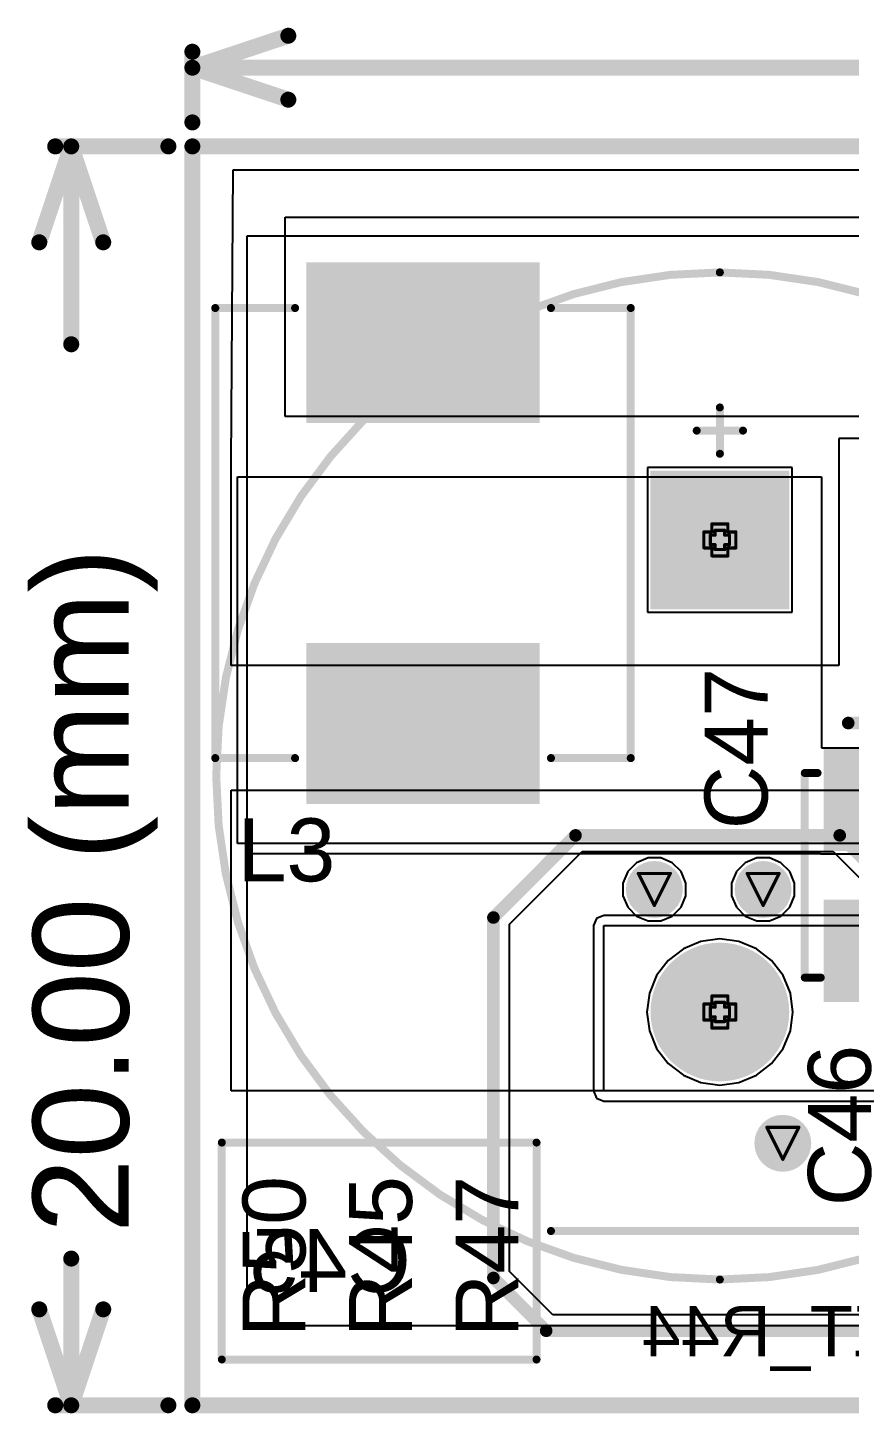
# Model space of a CAD drawing. Header units: inches. Extents: x -3 to 423, y -3 to 110.
# Drawn here: x -2.6 to 10.45, y 59.29 to 81.31 of the extents above; entities that cross this region are included whole.
import ezdxf

# ---------------------------------------------------------------- set-up
doc = ezdxf.new("R2010")
doc.units = ezdxf.units.IN
for name, color, linetype in [('Board Outline', 56, 'Continuous'), ('Bottom Layer', 5, 'Continuous'), ('Bottom Overlay', 54, 'Continuous'), ('Bottom Solder', 6, 'Continuous'), ('Drill Drawing', 1, 'Continuous'), ('Mechanical 3', 76, 'Continuous'), ('Mid Layer', 16, 'Continuous'), ('Mid Layer 2', 76, 'Continuous'), ('Multi-Layer', 9, 'Continuous'), ('Pad Holes', 156, 'Continuous'), ('Top Layer', 1, 'Continuous'), ('Top Overlay', 2, 'Continuous'), ('Top Paste', 8, 'Continuous'), ('Top Solder', 216, 'Continuous'), ('Via Holes', 16, 'Continuous')]:
    doc.layers.add(name, color=color, linetype=linetype)
doc.styles.add('Arial', font='', dxfattribs={"height": 0.2})
doc.styles.get('Arial').set_extended_font_data('Arial')

# ---------------------------------------------------------------- blocks, each defined once
blk = doc.blocks.new('C____A_3')
at = {"layer": 'Top Layer'}
for points in [[(-1.91, 0.565), (-0.49, 0.565), (-0.49, -0.565), (-1.91, -0.565)], [(0.49, 0.565), (1.91, 0.565), (1.91, -0.565), (0.49, -0.565)]]:
    blk.add_hatch(color=1, dxfattribs=at).paths.add_polyline_path(points)
at = {"layer": 'Top Paste'}
for points in [[(-1.91, 0.565), (-0.49, 0.565), (-0.49, -0.565), (-1.91, -0.565)], [(0.49, 0.565), (1.91, 0.565), (1.91, -0.565), (0.49, -0.565)]]:
    blk.add_hatch(color=8, dxfattribs=at).paths.add_polyline_path(points)
at = {"layer": 'Top Solder'}
for points in [[(-2.012, 0.667), (-0.388, 0.667), (-0.388, -0.667), (-2.012, -0.667)], [(0.388, 0.667), (2.012, 0.667), (2.012, -0.667), (0.388, -0.667)]]:
    blk.add_hatch(color=216, dxfattribs=at).paths.add_polyline_path(points)
at = {"layer": 'Top Overlay'}
for points in [[(1.626, 0.965, 0.127, 0.127, 0), (-1.626, 0.965, 0.127, 0.127, 0)], [(-1.626, 0.762, 0.127, 0.127, 0), (-1.626, 0.965, 0.127, 0.127, 0)], [(1.626, 0.711, 0.127, 0.127, 0), (1.626, 0.965, 0.127, 0.127, 0)], [(-2.419, -0.275, 0.2, 0.2, 0), (-2.419, 0.325, 0.2, 0.2, 0)], [(-2.119, 0.025, 0.2, 0.2, 0), (-2.719, 0.025, 0.2, 0.2, 0)], [(1.626, -0.965, 0.127, 0.127, 0), (1.626, -0.711, 0.127, 0.127, 0)], [(-1.626, -0.965, 0.127, 0.127, 0), (-1.626, -0.762, 0.127, 0.127, 0)], [(1.626, -0.965, 0.127, 0.127, 0), (-1.626, -0.965, 0.127, 0.127, 0)]]:
    blk.add_lwpolyline(points, format="xyseb", dxfattribs=at)
for points in [[(-1.657, 0.965, 0.0635, 0.0635, 1), (-1.594, 0.965, 0.0635, 0.0635, 1)], [(-1.657, 0.965, 0.0635, 0.0635, 1), (-1.594, 0.965, 0.0635, 0.0635, 1)], [(1.594, 0.965, 0.0635, 0.0635, 1), (1.657, 0.965, 0.0635, 0.0635, 1)], [(1.594, 0.965, 0.0635, 0.0635, 1), (1.657, 0.965, 0.0635, 0.0635, 1)], [(-1.657, 0.762, 0.0635, 0.0635, 1), (-1.594, 0.762, 0.0635, 0.0635, 1)], [(1.594, 0.711, 0.0635, 0.0635, 1), (1.657, 0.711, 0.0635, 0.0635, 1)], [(-2.469, 0.325, 0.1, 0.1, 1), (-2.369, 0.325, 0.1, 0.1, 1)], [(-2.769, 0.025, 0.1, 0.1, 1), (-2.669, 0.025, 0.1, 0.1, 1)], [(-2.169, 0.025, 0.1, 0.1, 1), (-2.069, 0.025, 0.1, 0.1, 1)], [(-2.469, -0.275, 0.1, 0.1, 1), (-2.369, -0.275, 0.1, 0.1, 1)], [(1.594, -0.711, 0.0635, 0.0635, 1), (1.657, -0.711, 0.0635, 0.0635, 1)], [(-1.657, -0.762, 0.0635, 0.0635, 1), (-1.594, -0.762, 0.0635, 0.0635, 1)], [(-1.657, -0.965, 0.0635, 0.0635, 1), (-1.594, -0.965, 0.0635, 0.0635, 1)], [(-1.657, -0.965, 0.0635, 0.0635, 1), (-1.594, -0.965, 0.0635, 0.0635, 1)], [(1.594, -0.965, 0.0635, 0.0635, 1), (1.657, -0.965, 0.0635, 0.0635, 1)], [(1.594, -0.965, 0.0635, 0.0635, 1), (1.657, -0.965, 0.0635, 0.0635, 1)]]:
    blk.add_lwpolyline(points, format="xyseb", close=True, dxfattribs=at)
blk = doc.blocks.new('DGH256Q2R7_B_5')
at = {"layer": 'Bottom Layer'}
blk.add_hatch(color=5, dxfattribs=at).paths.add_polyline_path([(-4.75, 1), (-2.75, 1), (-2.75, -1), (-4.75, -1)])
h = blk.add_hatch(color=5, dxfattribs=at)
edge = h.paths.add_edge_path()
edge.add_arc((3.75, 0), 1, 0, 360)
at = {"layer": 'Bottom Solder'}
blk.add_hatch(color=6, dxfattribs=at).paths.add_polyline_path([(-4.852, 1.102), (-2.648, 1.102), (-2.648, -1.102), (-4.852, -1.102)])
h = blk.add_hatch(color=6, dxfattribs=at)
edge = h.paths.add_edge_path()
edge.add_arc((3.75, 0), 1.102, 0, 360)
at = {"layer": 'Mid Layer'}
blk.add_hatch(color=16, dxfattribs=at).paths.add_polyline_path([(-4.75, 1), (-2.75, 1), (-2.75, -1), (-4.75, -1)])
h = blk.add_hatch(color=16, dxfattribs=at)
edge = h.paths.add_edge_path()
edge.add_arc((3.75, 0), 1, 0, 360)
at = {"layer": 'Mid Layer 2'}
blk.add_hatch(color=76, dxfattribs=at).paths.add_polyline_path([(-4.75, 1), (-2.75, 1), (-2.75, -1), (-4.75, -1)])
h = blk.add_hatch(color=76, dxfattribs=at)
edge = h.paths.add_edge_path()
edge.add_arc((3.75, 0), 1, 0, 360)
at = {"layer": 'Multi-Layer'}
blk.add_hatch(color=9, dxfattribs=at).paths.add_polyline_path([(-4.75, 1), (-2.75, 1), (-2.75, -1), (-4.75, -1)])
h = blk.add_hatch(color=9, dxfattribs=at)
edge = h.paths.add_edge_path()
edge.add_arc((3.75, 0), 1, 0, 360)
at = {"layer": 'Pad Holes'}
h = blk.add_hatch(color=7, dxfattribs=at)
edge = h.paths.add_edge_path()
edge.add_arc((-3.75, 0), 0.51, 0, 360)
h = blk.add_hatch(color=7, dxfattribs=at)
edge = h.paths.add_edge_path()
edge.add_arc((3.75, 0), 0.51, 0, 360)
at = {"layer": 'Top Layer'}
blk.add_hatch(color=1, dxfattribs=at).paths.add_polyline_path([(-4.75, 1), (-2.75, 1), (-2.75, -1), (-4.75, -1)])
h = blk.add_hatch(color=1, dxfattribs=at)
edge = h.paths.add_edge_path()
edge.add_arc((3.75, 0), 1, 0, 360)
at = {"layer": 'Top Solder'}
blk.add_hatch(color=216, dxfattribs=at).paths.add_polyline_path([(-4.852, 1.102), (-2.648, 1.102), (-2.648, -1.102), (-4.852, -1.102)])
h = blk.add_hatch(color=216, dxfattribs=at)
edge = h.paths.add_edge_path()
edge.add_arc((3.75, 0), 1.102, 0, 360)
at = {"layer": 'Bottom Overlay'}
for points in [[(8, 0, 0.127, 0.127, 1), (-8, 0, 0.127, 0.127, 1)], [(-5.518, 0.368, 0.0635, 0.0635, 1), (-5.455, 0.368, 0.0635, 0.0635, 1)], [(-8.032, 0, 0.0635, 0.0635, 1), (-7.968, 0, 0.0635, 0.0635, 1)], [(-5.886, 0, 0.0635, 0.0635, 1), (-5.823, 0, 0.0635, 0.0635, 1)], [(-5.15, 0, 0.0635, 0.0635, 1), (-5.086, 0, 0.0635, 0.0635, 1)], [(7.968, 0, 0.0635, 0.0635, 1), (8.032, 0, 0.0635, 0.0635, 1)], [(-5.518, -0.368, 0.0635, 0.0635, 1), (-5.455, -0.368, 0.0635, 0.0635, 1)]]:
    blk.add_lwpolyline(points, format="xyseb", close=True, dxfattribs=at)
for points in [[(-5.486, -0.368, 0.127, 0.127, 0), (-5.486, 0.368, 0.127, 0.127, 0)], [(-5.118, 0, 0.127, 0.127, 0), (-5.855, 0, 0.127, 0.127, 0)]]:
    blk.add_lwpolyline(points, format="xyseb", dxfattribs=at)
blk = doc.blocks.new('MS0650_2R2M_C_38')
at = {"layer": 'Top Layer'}
for points in [[(-1.85, -1.75), (-4.2, -1.75), (-4.2, 1.75), (-1.85, 1.75)], [(4.2, -1.75), (1.85, -1.75), (1.85, 1.75), (4.2, 1.75)]]:
    blk.add_hatch(color=1, dxfattribs=at).paths.add_polyline_path(points)
at = {"layer": 'Top Paste'}
for points in [[(-1.85, -1.75), (-4.2, -1.75), (-4.2, 1.75), (-1.85, 1.75)], [(4.2, -1.75), (1.85, -1.75), (1.85, 1.75), (4.2, 1.75)]]:
    blk.add_hatch(color=8, dxfattribs=at).paths.add_polyline_path(points)
at = {"layer": 'Top Solder'}
for points in [[(-1.748, -1.852), (-4.302, -1.852), (-4.302, 1.852), (-1.748, 1.852)], [(4.302, -1.852), (1.748, -1.852), (1.748, 1.852), (4.302, 1.852)]]:
    blk.add_hatch(color=216, dxfattribs=at).paths.add_polyline_path(points)
at = {"layer": 'Top Overlay'}
for points in [[(3.575, 3.3, 0.127, 0.127, 0), (-3.575, 3.3, 0.127, 0.127, 0)], [(-3.575, 2.032, 0.127, 0.127, 0), (-3.575, 3.3, 0.127, 0.127, 0)], [(3.575, 2.032, 0.127, 0.127, 0), (3.575, 3.3, 0.127, 0.127, 0)], [(-3.575, -3.3, 0.127, 0.127, 0), (-3.575, -2.032, 0.127, 0.127, 0)], [(3.575, -3.3, 0.127, 0.127, 0), (3.575, -2.032, 0.127, 0.127, 0)], [(3.575, -3.3, 0.127, 0.127, 0), (-3.575, -3.3, 0.127, 0.127, 0)]]:
    blk.add_lwpolyline(points, format="xyseb", dxfattribs=at)
for points in [[(-3.607, 3.3, 0.0635, 0.0635, 1), (-3.543, 3.3, 0.0635, 0.0635, 1)], [(-3.607, 3.3, 0.0635, 0.0635, 1), (-3.543, 3.3, 0.0635, 0.0635, 1)], [(3.543, 3.3, 0.0635, 0.0635, 1), (3.607, 3.3, 0.0635, 0.0635, 1)], [(3.543, 3.3, 0.0635, 0.0635, 1), (3.607, 3.3, 0.0635, 0.0635, 1)], [(-3.607, 2.032, 0.0635, 0.0635, 1), (-3.543, 2.032, 0.0635, 0.0635, 1)], [(3.543, 2.032, 0.0635, 0.0635, 1), (3.607, 2.032, 0.0635, 0.0635, 1)], [(-3.607, -2.032, 0.0635, 0.0635, 1), (-3.543, -2.032, 0.0635, 0.0635, 1)], [(3.543, -2.032, 0.0635, 0.0635, 1), (3.607, -2.032, 0.0635, 0.0635, 1)], [(-3.607, -3.3, 0.0635, 0.0635, 1), (-3.543, -3.3, 0.0635, 0.0635, 1)], [(-3.607, -3.3, 0.0635, 0.0635, 1), (-3.543, -3.3, 0.0635, 0.0635, 1)], [(3.543, -3.3, 0.0635, 0.0635, 1), (3.607, -3.3, 0.0635, 0.0635, 1)], [(3.543, -3.3, 0.0635, 0.0635, 1), (3.607, -3.3, 0.0635, 0.0635, 1)]]:
    blk.add_lwpolyline(points, format="xyseb", close=True, dxfattribs=at)

msp = doc.modelspace()

# ---------------------------------------------------------------- hatches: boundary and pattern name
at = {"layer": 'Bottom Layer'}
h = msp.add_hatch(color=5, dxfattribs=at)
edge = h.paths.add_edge_path()
edge.add_arc((7.358, 67.615), 0.35, 0, 360)
h = msp.add_hatch(color=5, dxfattribs=at)
edge = h.paths.add_edge_path()
edge.add_arc((9.085, 67.615), 0.35, 0, 360)
h = msp.add_hatch(color=5, dxfattribs=at)
edge = h.paths.add_edge_path()
edge.add_arc((9.398, 63.582), 0.35, 0, 360)
at = {"layer": 'Bottom Solder'}
h = msp.add_hatch(color=6, dxfattribs=at)
edge = h.paths.add_edge_path()
edge.add_arc((7.358, 67.615), 0.452, 0, 360)
h = msp.add_hatch(color=6, dxfattribs=at)
edge = h.paths.add_edge_path()
edge.add_arc((9.085, 67.615), 0.452, 0, 360)
h = msp.add_hatch(color=6, dxfattribs=at)
edge = h.paths.add_edge_path()
edge.add_arc((9.398, 63.582), 0.452, 0, 360)
at = {"layer": 'Mid Layer'}
h = msp.add_hatch(color=16, dxfattribs=at)
edge = h.paths.add_edge_path()
edge.add_arc((7.358, 67.615), 0.35, 0, 360)
h = msp.add_hatch(color=16, dxfattribs=at)
edge = h.paths.add_edge_path()
edge.add_arc((9.085, 67.615), 0.35, 0, 360)
h = msp.add_hatch(color=16, dxfattribs=at)
edge = h.paths.add_edge_path()
edge.add_arc((9.398, 63.582), 0.35, 0, 360)
at = {"layer": 'Mid Layer 2'}
h = msp.add_hatch(color=76, dxfattribs=at)
edge = h.paths.add_edge_path()
edge.add_arc((7.358, 67.615), 0.35, 0, 360)
h = msp.add_hatch(color=76, dxfattribs=at)
edge = h.paths.add_edge_path()
edge.add_arc((9.085, 67.615), 0.35, 0, 360)
h = msp.add_hatch(color=76, dxfattribs=at)
edge = h.paths.add_edge_path()
edge.add_arc((9.398, 63.582), 0.35, 0, 360)
at = {"layer": 'Top Layer'}
h = msp.add_hatch(color=1, dxfattribs=at)
edge = h.paths.add_edge_path()
edge.add_arc((7.358, 67.615), 0.35, 0, 360)
h = msp.add_hatch(color=1, dxfattribs=at)
edge = h.paths.add_edge_path()
edge.add_arc((9.085, 67.615), 0.35, 0, 360)
h = msp.add_hatch(color=1, dxfattribs=at)
edge = h.paths.add_edge_path()
edge.add_arc((9.398, 63.582), 0.35, 0, 360)
at = {"layer": 'Top Solder'}
h = msp.add_hatch(color=216, dxfattribs=at)
edge = h.paths.add_edge_path()
edge.add_arc((7.358, 67.615), 0.452, 0, 360)
h = msp.add_hatch(color=216, dxfattribs=at)
edge = h.paths.add_edge_path()
edge.add_arc((9.085, 67.615), 0.452, 0, 360)
h = msp.add_hatch(color=216, dxfattribs=at)
edge = h.paths.add_edge_path()
edge.add_arc((9.398, 63.582), 0.452, 0, 360)
at = {"layer": 'Via Holes'}
h = msp.add_hatch(color=7, dxfattribs=at)
edge = h.paths.add_edge_path()
edge.add_arc((7.358, 67.615), 0.25, 0, 360)
h = msp.add_hatch(color=7, dxfattribs=at)
edge = h.paths.add_edge_path()
edge.add_arc((9.085, 67.615), 0.25, 0, 360)
h = msp.add_hatch(color=7, dxfattribs=at)
edge = h.paths.add_edge_path()
edge.add_arc((9.398, 63.582), 0.25, 0, 360)

# ---------------------------------------------------------------- linework, layer by layer
at = {"layer": 'Board Outline'}
for points in [[(0.02, 59.42, 0.254, 0.254, 0), (0.02, 79.42, 0.254, 0.254, 0)], [(0.02, 79.42, 0.254, 0.254, 0), (64.06, 79.42, 0.254, 0.254, 0)], [(0.02, 59.42, 0.254, 0.254, 0), (31.37, 59.42, 0.254, 0.254, 0)]]:
    msp.add_lwpolyline(points, format="xyseb", dxfattribs=at)
for points in [[(-0.044, 79.42, 0.127, 0.127, 1), (0.083, 79.42, 0.127, 0.127, 1)], [(-0.044, 79.42, 0.127, 0.127, 1), (0.083, 79.42, 0.127, 0.127, 1)], [(-0.044, 59.42, 0.127, 0.127, 1), (0.083, 59.42, 0.127, 0.127, 1)], [(-0.044, 59.42, 0.127, 0.127, 1), (0.083, 59.42, 0.127, 0.127, 1)]]:
    msp.add_lwpolyline(points, format="xyseb", close=True, dxfattribs=at)
at = {"layer": 'Bottom Layer'}
for p, q in [((5.055, 67.064), (6.211, 68.219)), ((6.211, 68.219), (10.196, 68.219)), ((10.196, 68.219), (11.086, 67.329)), ((6.438, 67.155), (6.391, 67.04)), ((6.553, 67.202), (6.438, 67.155)), ((11.033, 67.202), (6.553, 67.202)), ((5.055, 61.548), (5.055, 67.064)), ((6.391, 67.04), (6.391, 64.414)), ((6.553, 64.414), (6.553, 67.04)), ((6.553, 67.04), (21.768, 67.04)), ((6.391, 64.414), (6.438, 64.3)), ((6.438, 64.3), (6.553, 64.252)), ((26.035, 64.414), (6.553, 64.414)), ((6.553, 64.252), (17.253, 64.252)), ((5.744, 60.859), (5.055, 61.548)), ((12.334, 60.859), (5.744, 60.859))]:
    msp.add_line(p, q, dxfattribs=at)
for points in [[(4.801, 67.169, 0.2, 0.2, 0), (6.105, 68.474, 0.2, 0.2, 0)], [(6.105, 68.474, 0.2, 0.2, 0), (10.302, 68.474, 0.2, 0.2, 0)], [(10.302, 68.474, 0.2, 0.2, 0), (11.318, 67.458, 0.2, 0.2, 0)], [(4.801, 61.443, 0.2, 0.2, 0), (4.801, 67.169, 0.2, 0.2, 0)], [(4.801, 61.443, 0.2, 0.2, 0), (5.639, 60.604, 0.2, 0.2, 0)], [(5.639, 60.604, 0.2, 0.2, 0), (13.36, 60.604, 0.2, 0.2, 0)]]:
    msp.add_lwpolyline(points, format="xyseb", dxfattribs=at)
for points in [[(6.055, 68.474, 0.1, 0.1, 1), (6.155, 68.474, 0.1, 0.1, 1)], [(6.055, 68.474, 0.1, 0.1, 1), (6.155, 68.474, 0.1, 0.1, 1)], [(10.252, 68.474, 0.1, 0.1, 1), (10.352, 68.474, 0.1, 0.1, 1)], [(10.252, 68.474, 0.1, 0.1, 1), (10.352, 68.474, 0.1, 0.1, 1)], [(4.751, 67.169, 0.1, 0.1, 1), (4.851, 67.169, 0.1, 0.1, 1)], [(4.751, 67.169, 0.1, 0.1, 1), (4.851, 67.169, 0.1, 0.1, 1)], [(4.751, 61.443, 0.1, 0.1, 1), (4.851, 61.443, 0.1, 0.1, 1)], [(4.751, 61.443, 0.1, 0.1, 1), (4.851, 61.443, 0.1, 0.1, 1)], [(5.589, 60.604, 0.1, 0.1, 1), (5.689, 60.604, 0.1, 0.1, 1)], [(5.589, 60.604, 0.1, 0.1, 1), (5.689, 60.604, 0.1, 0.1, 1)]]:
    msp.add_lwpolyline(points, format="xyseb", close=True, dxfattribs=at)
at = {"layer": 'Drill Drawing'}
for points in [[(8.144, 73.041, 0.0508, 0.0508, 0), (8.144, 73.295, 0.0508, 0.0508, 0)], [(8.144, 73.295, 0.0508, 0.0508, 0), (8.271, 73.295, 0.0508, 0.0508, 0)], [(8.271, 73.295, 0.0508, 0.0508, 0), (8.271, 73.422, 0.0508, 0.0508, 0)], [(8.271, 73.422, 0.0508, 0.0508, 0), (8.525, 73.422, 0.0508, 0.0508, 0)], [(8.322, 73.244, 0.0508, 0.0508, 0), (8.322, 73.321, 0.0508, 0.0508, 0)], [(8.322, 73.321, 0.0508, 0.0508, 0), (8.474, 73.321, 0.0508, 0.0508, 0)], [(8.474, 73.244, 0.0508, 0.0508, 0), (8.474, 73.321, 0.0508, 0.0508, 0)], [(8.525, 73.295, 0.0508, 0.0508, 0), (8.525, 73.422, 0.0508, 0.0508, 0)], [(8.525, 73.295, 0.0508, 0.0508, 0), (8.652, 73.295, 0.0508, 0.0508, 0)], [(8.652, 73.041, 0.0508, 0.0508, 0), (8.652, 73.295, 0.0508, 0.0508, 0)], [(8.246, 73.092, 0.0508, 0.0508, 0), (8.246, 73.244, 0.0508, 0.0508, 0)], [(8.246, 73.244, 0.0508, 0.0508, 0), (8.322, 73.244, 0.0508, 0.0508, 0)], [(8.246, 73.092, 0.0508, 0.0508, 0), (8.322, 73.092, 0.0508, 0.0508, 0)], [(8.322, 73.016, 0.0508, 0.0508, 0), (8.322, 73.092, 0.0508, 0.0508, 0)], [(8.474, 73.244, 0.0508, 0.0508, 0), (8.551, 73.244, 0.0508, 0.0508, 0)], [(8.474, 73.092, 0.0508, 0.0508, 0), (8.551, 73.092, 0.0508, 0.0508, 0)], [(8.474, 73.016, 0.0508, 0.0508, 0), (8.474, 73.092, 0.0508, 0.0508, 0)], [(8.551, 73.092, 0.0508, 0.0508, 0), (8.551, 73.244, 0.0508, 0.0508, 0)], [(8.144, 73.041, 0.0508, 0.0508, 0), (8.271, 73.041, 0.0508, 0.0508, 0)], [(8.271, 72.914, 0.0508, 0.0508, 0), (8.271, 73.041, 0.0508, 0.0508, 0)], [(8.271, 72.914, 0.0508, 0.0508, 0), (8.525, 72.914, 0.0508, 0.0508, 0)], [(8.322, 73.016, 0.0508, 0.0508, 0), (8.474, 73.016, 0.0508, 0.0508, 0)], [(8.525, 73.041, 0.0508, 0.0508, 0), (8.652, 73.041, 0.0508, 0.0508, 0)], [(8.525, 72.914, 0.0508, 0.0508, 0), (8.525, 73.041, 0.0508, 0.0508, 0)], [(7.104, 67.869, 0.0508, 0.0508, 0), (7.612, 67.869, 0.0508, 0.0508, 0)], [(7.104, 67.869, 0.0508, 0.0508, 0), (7.358, 67.361, 0.0508, 0.0508, 0)], [(7.358, 67.361, 0.0508, 0.0508, 0), (7.612, 67.869, 0.0508, 0.0508, 0)], [(8.831, 67.869, 0.0508, 0.0508, 0), (9.339, 67.869, 0.0508, 0.0508, 0)], [(8.831, 67.869, 0.0508, 0.0508, 0), (9.085, 67.361, 0.0508, 0.0508, 0)], [(9.085, 67.361, 0.0508, 0.0508, 0), (9.339, 67.869, 0.0508, 0.0508, 0)], [(8.144, 65.541, 0.0508, 0.0508, 0), (8.144, 65.795, 0.0508, 0.0508, 0)], [(8.144, 65.795, 0.0508, 0.0508, 0), (8.271, 65.795, 0.0508, 0.0508, 0)], [(8.271, 65.795, 0.0508, 0.0508, 0), (8.271, 65.922, 0.0508, 0.0508, 0)], [(8.271, 65.922, 0.0508, 0.0508, 0), (8.525, 65.922, 0.0508, 0.0508, 0)], [(8.322, 65.744, 0.0508, 0.0508, 0), (8.322, 65.821, 0.0508, 0.0508, 0)], [(8.322, 65.821, 0.0508, 0.0508, 0), (8.474, 65.821, 0.0508, 0.0508, 0)], [(8.474, 65.744, 0.0508, 0.0508, 0), (8.474, 65.821, 0.0508, 0.0508, 0)], [(8.525, 65.795, 0.0508, 0.0508, 0), (8.525, 65.922, 0.0508, 0.0508, 0)], [(8.525, 65.795, 0.0508, 0.0508, 0), (8.652, 65.795, 0.0508, 0.0508, 0)], [(8.652, 65.541, 0.0508, 0.0508, 0), (8.652, 65.795, 0.0508, 0.0508, 0)], [(8.246, 65.592, 0.0508, 0.0508, 0), (8.246, 65.744, 0.0508, 0.0508, 0)], [(8.246, 65.744, 0.0508, 0.0508, 0), (8.322, 65.744, 0.0508, 0.0508, 0)], [(8.246, 65.592, 0.0508, 0.0508, 0), (8.322, 65.592, 0.0508, 0.0508, 0)], [(8.322, 65.516, 0.0508, 0.0508, 0), (8.322, 65.592, 0.0508, 0.0508, 0)], [(8.474, 65.744, 0.0508, 0.0508, 0), (8.551, 65.744, 0.0508, 0.0508, 0)], [(8.474, 65.592, 0.0508, 0.0508, 0), (8.551, 65.592, 0.0508, 0.0508, 0)], [(8.474, 65.516, 0.0508, 0.0508, 0), (8.474, 65.592, 0.0508, 0.0508, 0)], [(8.551, 65.592, 0.0508, 0.0508, 0), (8.551, 65.744, 0.0508, 0.0508, 0)], [(8.144, 65.541, 0.0508, 0.0508, 0), (8.271, 65.541, 0.0508, 0.0508, 0)], [(8.271, 65.414, 0.0508, 0.0508, 0), (8.271, 65.541, 0.0508, 0.0508, 0)], [(8.271, 65.414, 0.0508, 0.0508, 0), (8.525, 65.414, 0.0508, 0.0508, 0)], [(8.322, 65.516, 0.0508, 0.0508, 0), (8.474, 65.516, 0.0508, 0.0508, 0)], [(8.525, 65.541, 0.0508, 0.0508, 0), (8.652, 65.541, 0.0508, 0.0508, 0)], [(8.525, 65.414, 0.0508, 0.0508, 0), (8.525, 65.541, 0.0508, 0.0508, 0)], [(9.144, 63.836, 0.0508, 0.0508, 0), (9.652, 63.836, 0.0508, 0.0508, 0)], [(9.144, 63.836, 0.0508, 0.0508, 0), (9.398, 63.328, 0.0508, 0.0508, 0)], [(9.398, 63.328, 0.0508, 0.0508, 0), (9.652, 63.836, 0.0508, 0.0508, 0)]]:
    msp.add_lwpolyline(points, format="xyseb", dxfattribs=at)
for points in [[(8.132, 73.295, 0.0254, 0.0254, 1), (8.157, 73.295, 0.0254, 0.0254, 1)], [(8.132, 73.295, 0.0254, 0.0254, 1), (8.157, 73.295, 0.0254, 0.0254, 1)], [(8.259, 73.422, 0.0254, 0.0254, 1), (8.284, 73.422, 0.0254, 0.0254, 1)], [(8.259, 73.422, 0.0254, 0.0254, 1), (8.284, 73.422, 0.0254, 0.0254, 1)], [(8.259, 73.295, 0.0254, 0.0254, 1), (8.284, 73.295, 0.0254, 0.0254, 1)], [(8.259, 73.295, 0.0254, 0.0254, 1), (8.284, 73.295, 0.0254, 0.0254, 1)], [(8.309, 73.321, 0.0254, 0.0254, 1), (8.335, 73.321, 0.0254, 0.0254, 1)], [(8.309, 73.321, 0.0254, 0.0254, 1), (8.335, 73.321, 0.0254, 0.0254, 1)], [(8.462, 73.321, 0.0254, 0.0254, 1), (8.487, 73.321, 0.0254, 0.0254, 1)], [(8.462, 73.321, 0.0254, 0.0254, 1), (8.487, 73.321, 0.0254, 0.0254, 1)], [(8.513, 73.422, 0.0254, 0.0254, 1), (8.538, 73.422, 0.0254, 0.0254, 1)], [(8.513, 73.422, 0.0254, 0.0254, 1), (8.538, 73.422, 0.0254, 0.0254, 1)], [(8.513, 73.295, 0.0254, 0.0254, 1), (8.538, 73.295, 0.0254, 0.0254, 1)], [(8.513, 73.295, 0.0254, 0.0254, 1), (8.538, 73.295, 0.0254, 0.0254, 1)], [(8.64, 73.295, 0.0254, 0.0254, 1), (8.665, 73.295, 0.0254, 0.0254, 1)], [(8.64, 73.295, 0.0254, 0.0254, 1), (8.665, 73.295, 0.0254, 0.0254, 1)], [(8.233, 73.244, 0.0254, 0.0254, 1), (8.259, 73.244, 0.0254, 0.0254, 1)], [(8.233, 73.244, 0.0254, 0.0254, 1), (8.259, 73.244, 0.0254, 0.0254, 1)], [(8.233, 73.092, 0.0254, 0.0254, 1), (8.259, 73.092, 0.0254, 0.0254, 1)], [(8.233, 73.092, 0.0254, 0.0254, 1), (8.259, 73.092, 0.0254, 0.0254, 1)], [(8.309, 73.244, 0.0254, 0.0254, 1), (8.335, 73.244, 0.0254, 0.0254, 1)], [(8.309, 73.244, 0.0254, 0.0254, 1), (8.335, 73.244, 0.0254, 0.0254, 1)], [(8.309, 73.092, 0.0254, 0.0254, 1), (8.335, 73.092, 0.0254, 0.0254, 1)], [(8.309, 73.092, 0.0254, 0.0254, 1), (8.335, 73.092, 0.0254, 0.0254, 1)], [(8.462, 73.244, 0.0254, 0.0254, 1), (8.487, 73.244, 0.0254, 0.0254, 1)], [(8.462, 73.244, 0.0254, 0.0254, 1), (8.487, 73.244, 0.0254, 0.0254, 1)], [(8.462, 73.092, 0.0254, 0.0254, 1), (8.487, 73.092, 0.0254, 0.0254, 1)], [(8.462, 73.092, 0.0254, 0.0254, 1), (8.487, 73.092, 0.0254, 0.0254, 1)], [(8.538, 73.244, 0.0254, 0.0254, 1), (8.563, 73.244, 0.0254, 0.0254, 1)], [(8.538, 73.244, 0.0254, 0.0254, 1), (8.563, 73.244, 0.0254, 0.0254, 1)], [(8.538, 73.092, 0.0254, 0.0254, 1), (8.563, 73.092, 0.0254, 0.0254, 1)], [(8.538, 73.092, 0.0254, 0.0254, 1), (8.563, 73.092, 0.0254, 0.0254, 1)], [(8.132, 73.041, 0.0254, 0.0254, 1), (8.157, 73.041, 0.0254, 0.0254, 1)], [(8.132, 73.041, 0.0254, 0.0254, 1), (8.157, 73.041, 0.0254, 0.0254, 1)], [(8.259, 73.041, 0.0254, 0.0254, 1), (8.284, 73.041, 0.0254, 0.0254, 1)], [(8.259, 73.041, 0.0254, 0.0254, 1), (8.284, 73.041, 0.0254, 0.0254, 1)], [(8.259, 72.914, 0.0254, 0.0254, 1), (8.284, 72.914, 0.0254, 0.0254, 1)], [(8.259, 72.914, 0.0254, 0.0254, 1), (8.284, 72.914, 0.0254, 0.0254, 1)], [(8.309, 73.016, 0.0254, 0.0254, 1), (8.335, 73.016, 0.0254, 0.0254, 1)], [(8.309, 73.016, 0.0254, 0.0254, 1), (8.335, 73.016, 0.0254, 0.0254, 1)], [(8.462, 73.016, 0.0254, 0.0254, 1), (8.487, 73.016, 0.0254, 0.0254, 1)], [(8.462, 73.016, 0.0254, 0.0254, 1), (8.487, 73.016, 0.0254, 0.0254, 1)], [(8.513, 73.041, 0.0254, 0.0254, 1), (8.538, 73.041, 0.0254, 0.0254, 1)], [(8.513, 73.041, 0.0254, 0.0254, 1), (8.538, 73.041, 0.0254, 0.0254, 1)], [(8.513, 72.914, 0.0254, 0.0254, 1), (8.538, 72.914, 0.0254, 0.0254, 1)], [(8.513, 72.914, 0.0254, 0.0254, 1), (8.538, 72.914, 0.0254, 0.0254, 1)], [(8.64, 73.041, 0.0254, 0.0254, 1), (8.665, 73.041, 0.0254, 0.0254, 1)], [(8.64, 73.041, 0.0254, 0.0254, 1), (8.665, 73.041, 0.0254, 0.0254, 1)], [(7.091, 67.869, 0.0254, 0.0254, 1), (7.117, 67.869, 0.0254, 0.0254, 1)], [(7.091, 67.869, 0.0254, 0.0254, 1), (7.117, 67.869, 0.0254, 0.0254, 1)], [(7.599, 67.869, 0.0254, 0.0254, 1), (7.625, 67.869, 0.0254, 0.0254, 1)], [(7.599, 67.869, 0.0254, 0.0254, 1), (7.625, 67.869, 0.0254, 0.0254, 1)], [(8.819, 67.869, 0.0254, 0.0254, 1), (8.844, 67.869, 0.0254, 0.0254, 1)], [(8.819, 67.869, 0.0254, 0.0254, 1), (8.844, 67.869, 0.0254, 0.0254, 1)], [(9.327, 67.869, 0.0254, 0.0254, 1), (9.352, 67.869, 0.0254, 0.0254, 1)], [(9.327, 67.869, 0.0254, 0.0254, 1), (9.352, 67.869, 0.0254, 0.0254, 1)], [(7.345, 67.361, 0.0254, 0.0254, 1), (7.371, 67.361, 0.0254, 0.0254, 1)], [(7.345, 67.361, 0.0254, 0.0254, 1), (7.371, 67.361, 0.0254, 0.0254, 1)], [(9.073, 67.361, 0.0254, 0.0254, 1), (9.098, 67.361, 0.0254, 0.0254, 1)], [(9.073, 67.361, 0.0254, 0.0254, 1), (9.098, 67.361, 0.0254, 0.0254, 1)], [(8.132, 65.795, 0.0254, 0.0254, 1), (8.157, 65.795, 0.0254, 0.0254, 1)], [(8.132, 65.795, 0.0254, 0.0254, 1), (8.157, 65.795, 0.0254, 0.0254, 1)], [(8.259, 65.922, 0.0254, 0.0254, 1), (8.284, 65.922, 0.0254, 0.0254, 1)], [(8.259, 65.922, 0.0254, 0.0254, 1), (8.284, 65.922, 0.0254, 0.0254, 1)], [(8.259, 65.795, 0.0254, 0.0254, 1), (8.284, 65.795, 0.0254, 0.0254, 1)], [(8.259, 65.795, 0.0254, 0.0254, 1), (8.284, 65.795, 0.0254, 0.0254, 1)], [(8.309, 65.821, 0.0254, 0.0254, 1), (8.335, 65.821, 0.0254, 0.0254, 1)], [(8.309, 65.821, 0.0254, 0.0254, 1), (8.335, 65.821, 0.0254, 0.0254, 1)], [(8.462, 65.821, 0.0254, 0.0254, 1), (8.487, 65.821, 0.0254, 0.0254, 1)], [(8.462, 65.821, 0.0254, 0.0254, 1), (8.487, 65.821, 0.0254, 0.0254, 1)], [(8.513, 65.922, 0.0254, 0.0254, 1), (8.538, 65.922, 0.0254, 0.0254, 1)], [(8.513, 65.922, 0.0254, 0.0254, 1), (8.538, 65.922, 0.0254, 0.0254, 1)], [(8.513, 65.795, 0.0254, 0.0254, 1), (8.538, 65.795, 0.0254, 0.0254, 1)], [(8.513, 65.795, 0.0254, 0.0254, 1), (8.538, 65.795, 0.0254, 0.0254, 1)], [(8.64, 65.795, 0.0254, 0.0254, 1), (8.665, 65.795, 0.0254, 0.0254, 1)], [(8.64, 65.795, 0.0254, 0.0254, 1), (8.665, 65.795, 0.0254, 0.0254, 1)], [(8.233, 65.744, 0.0254, 0.0254, 1), (8.259, 65.744, 0.0254, 0.0254, 1)], [(8.233, 65.744, 0.0254, 0.0254, 1), (8.259, 65.744, 0.0254, 0.0254, 1)], [(8.233, 65.592, 0.0254, 0.0254, 1), (8.259, 65.592, 0.0254, 0.0254, 1)], [(8.233, 65.592, 0.0254, 0.0254, 1), (8.259, 65.592, 0.0254, 0.0254, 1)], [(8.309, 65.744, 0.0254, 0.0254, 1), (8.335, 65.744, 0.0254, 0.0254, 1)], [(8.309, 65.744, 0.0254, 0.0254, 1), (8.335, 65.744, 0.0254, 0.0254, 1)], [(8.309, 65.592, 0.0254, 0.0254, 1), (8.335, 65.592, 0.0254, 0.0254, 1)], [(8.309, 65.592, 0.0254, 0.0254, 1), (8.335, 65.592, 0.0254, 0.0254, 1)], [(8.462, 65.744, 0.0254, 0.0254, 1), (8.487, 65.744, 0.0254, 0.0254, 1)], [(8.462, 65.744, 0.0254, 0.0254, 1), (8.487, 65.744, 0.0254, 0.0254, 1)], [(8.462, 65.592, 0.0254, 0.0254, 1), (8.487, 65.592, 0.0254, 0.0254, 1)], [(8.462, 65.592, 0.0254, 0.0254, 1), (8.487, 65.592, 0.0254, 0.0254, 1)], [(8.538, 65.744, 0.0254, 0.0254, 1), (8.563, 65.744, 0.0254, 0.0254, 1)], [(8.538, 65.744, 0.0254, 0.0254, 1), (8.563, 65.744, 0.0254, 0.0254, 1)], [(8.538, 65.592, 0.0254, 0.0254, 1), (8.563, 65.592, 0.0254, 0.0254, 1)], [(8.538, 65.592, 0.0254, 0.0254, 1), (8.563, 65.592, 0.0254, 0.0254, 1)], [(8.132, 65.541, 0.0254, 0.0254, 1), (8.157, 65.541, 0.0254, 0.0254, 1)], [(8.132, 65.541, 0.0254, 0.0254, 1), (8.157, 65.541, 0.0254, 0.0254, 1)], [(8.259, 65.541, 0.0254, 0.0254, 1), (8.284, 65.541, 0.0254, 0.0254, 1)], [(8.259, 65.541, 0.0254, 0.0254, 1), (8.284, 65.541, 0.0254, 0.0254, 1)], [(8.259, 65.414, 0.0254, 0.0254, 1), (8.284, 65.414, 0.0254, 0.0254, 1)], [(8.259, 65.414, 0.0254, 0.0254, 1), (8.284, 65.414, 0.0254, 0.0254, 1)], [(8.309, 65.516, 0.0254, 0.0254, 1), (8.335, 65.516, 0.0254, 0.0254, 1)], [(8.309, 65.516, 0.0254, 0.0254, 1), (8.335, 65.516, 0.0254, 0.0254, 1)], [(8.462, 65.516, 0.0254, 0.0254, 1), (8.487, 65.516, 0.0254, 0.0254, 1)], [(8.462, 65.516, 0.0254, 0.0254, 1), (8.487, 65.516, 0.0254, 0.0254, 1)], [(8.513, 65.541, 0.0254, 0.0254, 1), (8.538, 65.541, 0.0254, 0.0254, 1)], [(8.513, 65.541, 0.0254, 0.0254, 1), (8.538, 65.541, 0.0254, 0.0254, 1)], [(8.513, 65.414, 0.0254, 0.0254, 1), (8.538, 65.414, 0.0254, 0.0254, 1)], [(8.513, 65.414, 0.0254, 0.0254, 1), (8.538, 65.414, 0.0254, 0.0254, 1)], [(8.64, 65.541, 0.0254, 0.0254, 1), (8.665, 65.541, 0.0254, 0.0254, 1)], [(8.64, 65.541, 0.0254, 0.0254, 1), (8.665, 65.541, 0.0254, 0.0254, 1)], [(9.132, 63.836, 0.0254, 0.0254, 1), (9.157, 63.836, 0.0254, 0.0254, 1)], [(9.132, 63.836, 0.0254, 0.0254, 1), (9.157, 63.836, 0.0254, 0.0254, 1)], [(9.64, 63.836, 0.0254, 0.0254, 1), (9.665, 63.836, 0.0254, 0.0254, 1)], [(9.64, 63.836, 0.0254, 0.0254, 1), (9.665, 63.836, 0.0254, 0.0254, 1)], [(9.386, 63.328, 0.0254, 0.0254, 1), (9.411, 63.328, 0.0254, 0.0254, 1)], [(9.386, 63.328, 0.0254, 0.0254, 1), (9.411, 63.328, 0.0254, 0.0254, 1)]]:
    msp.add_lwpolyline(points, format="xyseb", close=True, dxfattribs=at)
at = {"layer": 'Mechanical 3'}
for points in [[(0.02, 80.67, 0.254, 0.254, 0), (1.544, 81.178, 0.254, 0.254, 0)], [(0.02, 79.801, 0.254, 0.254, 0), (0.02, 80.924, 0.254, 0.254, 0)], [(0.02, 80.67, 0.254, 0.254, 0), (1.544, 80.162, 0.254, 0.254, 0)], [(0.02, 80.67, 0.254, 0.254, 0), (24.371, 80.67, 0.254, 0.254, 0)], [(-2.413, 77.896, 0.254, 0.254, 0), (-1.905, 79.42, 0.254, 0.254, 0)], [(-2.159, 79.42, 0.254, 0.254, 0), (-0.361, 79.42, 0.254, 0.254, 0)], [(-1.905, 79.42, 0.254, 0.254, 0), (-1.397, 77.896, 0.254, 0.254, 0)], [(-1.905, 76.276, 0.254, 0.254, 0), (-1.905, 79.42, 0.254, 0.254, 0)], [(-1.905, 59.42, 0.254, 0.254, 0), (-1.905, 61.751, 0.254, 0.254, 0)], [(-2.413, 60.944, 0.254, 0.254, 0), (-1.905, 59.42, 0.254, 0.254, 0)], [(-1.905, 59.42, 0.254, 0.254, 0), (-1.397, 60.944, 0.254, 0.254, 0)], [(-2.159, 59.42, 0.254, 0.254, 0), (-0.361, 59.42, 0.254, 0.254, 0)]]:
    msp.add_lwpolyline(points, format="xyseb", dxfattribs=at)
for points in [[(1.48, 81.178, 0.127, 0.127, 1), (1.607, 81.178, 0.127, 0.127, 1)], [(-0.044, 80.924, 0.127, 0.127, 1), (0.083, 80.924, 0.127, 0.127, 1)], [(-0.044, 80.67, 0.127, 0.127, 1), (0.083, 80.67, 0.127, 0.127, 1)], [(-0.044, 80.67, 0.127, 0.127, 1), (0.083, 80.67, 0.127, 0.127, 1)], [(-0.044, 80.67, 0.127, 0.127, 1), (0.083, 80.67, 0.127, 0.127, 1)], [(1.48, 80.162, 0.127, 0.127, 1), (1.607, 80.162, 0.127, 0.127, 1)], [(-0.044, 79.801, 0.127, 0.127, 1), (0.083, 79.801, 0.127, 0.127, 1)], [(-2.223, 79.42, 0.127, 0.127, 1), (-2.095, 79.42, 0.127, 0.127, 1)], [(-1.968, 79.42, 0.127, 0.127, 1), (-1.841, 79.42, 0.127, 0.127, 1)], [(-1.968, 79.42, 0.127, 0.127, 1), (-1.841, 79.42, 0.127, 0.127, 1)], [(-1.968, 79.42, 0.127, 0.127, 1), (-1.841, 79.42, 0.127, 0.127, 1)], [(-0.425, 79.42, 0.127, 0.127, 1), (-0.298, 79.42, 0.127, 0.127, 1)], [(-2.477, 77.896, 0.127, 0.127, 1), (-2.349, 77.896, 0.127, 0.127, 1)], [(-1.46, 77.896, 0.127, 0.127, 1), (-1.333, 77.896, 0.127, 0.127, 1)], [(-1.968, 76.276, 0.127, 0.127, 1), (-1.841, 76.276, 0.127, 0.127, 1)], [(-1.968, 61.751, 0.127, 0.127, 1), (-1.841, 61.751, 0.127, 0.127, 1)], [(-2.477, 60.944, 0.127, 0.127, 1), (-2.349, 60.944, 0.127, 0.127, 1)], [(-1.46, 60.944, 0.127, 0.127, 1), (-1.333, 60.944, 0.127, 0.127, 1)], [(-2.223, 59.42, 0.127, 0.127, 1), (-2.095, 59.42, 0.127, 0.127, 1)], [(-1.968, 59.42, 0.127, 0.127, 1), (-1.841, 59.42, 0.127, 0.127, 1)], [(-1.968, 59.42, 0.127, 0.127, 1), (-1.841, 59.42, 0.127, 0.127, 1)], [(-1.968, 59.42, 0.127, 0.127, 1), (-1.841, 59.42, 0.127, 0.127, 1)], [(-0.425, 59.42, 0.127, 0.127, 1), (-0.298, 59.42, 0.127, 0.127, 1)]]:
    msp.add_lwpolyline(points, format="xyseb", close=True, dxfattribs=at)
at = {"layer": 'Mid Layer'}
for p, q in [((0.889, 60.681), (0.889, 78)), ((0.889, 78), (13.806, 78)), ((9.548, 74.318), (7.248, 74.318)), ((7.248, 74.318), (7.248, 72.018)), ((9.548, 72.018), (9.548, 74.318)), ((7.248, 72.018), (9.548, 72.018)), ((8.098, 66.789), (7.818, 66.673)), ((8.398, 66.828), (8.098, 66.789)), ((8.698, 66.789), (8.398, 66.828)), ((8.978, 66.673), (8.698, 66.789)), ((7.578, 66.488), (7.394, 66.248)), ((7.818, 66.673), (7.578, 66.488)), ((9.218, 66.488), (8.978, 66.673)), ((9.403, 66.248), (9.218, 66.488)), ((7.394, 66.248), (7.278, 65.968)), ((9.519, 65.968), (9.403, 66.248)), ((7.278, 65.968), (7.238, 65.668)), ((9.558, 65.668), (9.519, 65.968)), ((7.238, 65.668), (7.278, 65.368)), ((9.519, 65.368), (9.558, 65.668)), ((7.278, 65.368), (7.394, 65.088)), ((9.403, 65.088), (9.519, 65.368)), ((7.394, 65.088), (7.578, 64.848)), ((9.218, 64.848), (9.403, 65.088)), ((7.578, 64.848), (7.818, 64.664)), ((8.978, 64.664), (9.218, 64.848)), ((7.818, 64.664), (8.098, 64.548)), ((8.098, 64.548), (8.398, 64.508)), ((8.398, 64.508), (8.698, 64.548)), ((8.698, 64.548), (8.978, 64.664)), ((17.938, 60.681), (0.889, 60.681))]:
    msp.add_line(p, q, dxfattribs=at)
at = {"layer": 'Mid Layer 2'}
for p, q in [((0.635, 74.397), (0.67, 79.045)), ((0.67, 79.045), (23.749, 79.045)), ((12.966, 74.778), (10.287, 74.778)), ((10.287, 74.778), (10.287, 71.171)), ((0.635, 71.171), (0.635, 74.397)), ((10.287, 71.171), (0.635, 71.171)), ((0.635, 64.414), (0.635, 69.19)), ((0.635, 69.19), (26.035, 69.19)), ((7.075, 68.039), (6.934, 67.899)), ((7.259, 68.115), (7.075, 68.039)), ((7.458, 68.115), (7.259, 68.115)), ((7.641, 68.039), (7.458, 68.115)), ((7.782, 67.899), (7.641, 68.039)), ((8.802, 68.039), (8.661, 67.899)), ((8.986, 68.115), (8.802, 68.039)), ((9.185, 68.115), (8.986, 68.115)), ((9.369, 68.039), (9.185, 68.115)), ((9.509, 67.899), (9.369, 68.039)), ((6.934, 67.899), (6.858, 67.715)), ((7.858, 67.715), (7.782, 67.899)), ((8.661, 67.899), (8.585, 67.715)), ((9.585, 67.715), (9.509, 67.899)), ((6.858, 67.715), (6.858, 67.516)), ((7.858, 67.516), (7.858, 67.715)), ((8.585, 67.715), (8.585, 67.516)), ((9.585, 67.516), (9.585, 67.715)), ((6.858, 67.516), (6.934, 67.332)), ((7.782, 67.332), (7.858, 67.516)), ((8.585, 67.516), (8.661, 67.332)), ((9.509, 67.332), (9.585, 67.516)), ((6.934, 67.332), (7.075, 67.191)), ((7.075, 67.191), (7.259, 67.115)), ((7.458, 67.115), (7.641, 67.191)), ((7.641, 67.191), (7.782, 67.332)), ((8.661, 67.332), (8.802, 67.191)), ((8.802, 67.191), (8.986, 67.115)), ((9.185, 67.115), (9.369, 67.191)), ((9.369, 67.191), (9.509, 67.332)), ((7.259, 67.115), (7.458, 67.115)), ((8.986, 67.115), (9.185, 67.115)), ((26.035, 64.414), (0.635, 64.414))]:
    msp.add_line(p, q, dxfattribs=at)
at = {"layer": 'Top Layer'}
for p, q in [((1.491, 75.127), (1.491, 78.293)), ((1.491, 78.293), (12.413, 78.293)), ((10.889, 75.127), (1.491, 75.127)), ((0.737, 68.347), (0.737, 74.168)), ((0.737, 74.168), (10.015, 74.168)), ((10.015, 74.168), (10.015, 69.865)), ((10.015, 69.865), (16.2, 69.865)), ((14, 68.347), (0.737, 68.347)), ((0.889, 68.184), (9.997, 68.184)), ((0.889, 60.681), (0.889, 68.184)), ((9.997, 68.184), (9.997, 68.18)), ((9.997, 68.18), (11.427, 68.18)), ((8.098, 66.789), (7.818, 66.673)), ((8.398, 66.828), (8.098, 66.789)), ((8.698, 66.789), (8.398, 66.828)), ((8.978, 66.673), (8.698, 66.789)), ((7.578, 66.488), (7.394, 66.248)), ((7.818, 66.673), (7.578, 66.488)), ((9.218, 66.488), (8.978, 66.673)), ((9.403, 66.248), (9.218, 66.488)), ((7.394, 66.248), (7.278, 65.968)), ((9.519, 65.968), (9.403, 66.248)), ((7.278, 65.968), (7.238, 65.668)), ((9.558, 65.668), (9.519, 65.968)), ((7.238, 65.668), (7.278, 65.368)), ((9.519, 65.368), (9.558, 65.668)), ((7.278, 65.368), (7.394, 65.088)), ((9.403, 65.088), (9.519, 65.368)), ((7.394, 65.088), (7.578, 64.848)), ((9.218, 64.848), (9.403, 65.088)), ((7.578, 64.848), (7.818, 64.664)), ((8.978, 64.664), (9.218, 64.848)), ((7.818, 64.664), (8.098, 64.548)), ((8.098, 64.548), (8.398, 64.508)), ((8.398, 64.508), (8.698, 64.548)), ((8.698, 64.548), (8.978, 64.664)), ((13.711, 60.681), (0.889, 60.681))]:
    msp.add_line(p, q, dxfattribs=at)
at = {"layer": 'Top Overlay'}
for points in [[(0.487, 63.594, 0.127, 0.127, 0), (5.486, 63.594, 0.127, 0.127, 0)], [(0.487, 60.147, 0.127, 0.127, 0), (0.487, 63.594, 0.127, 0.127, 0)], [(5.486, 60.147, 0.127, 0.127, 0), (5.486, 63.594, 0.127, 0.127, 0)], [(5.715, 62.189, 0.127, 0.127, 0), (13.287, 62.189, 0.127, 0.127, 0)], [(0.487, 60.147, 0.127, 0.127, 0), (5.486, 60.147, 0.127, 0.127, 0)]]:
    msp.add_lwpolyline(points, format="xyseb", dxfattribs=at)
for points in [[(0.456, 63.594, 0.0635, 0.0635, 1), (0.519, 63.594, 0.0635, 0.0635, 1)], [(0.456, 63.594, 0.0635, 0.0635, 1), (0.519, 63.594, 0.0635, 0.0635, 1)], [(5.455, 63.594, 0.0635, 0.0635, 1), (5.518, 63.594, 0.0635, 0.0635, 1)], [(5.455, 63.594, 0.0635, 0.0635, 1), (5.518, 63.594, 0.0635, 0.0635, 1)], [(5.683, 62.189, 0.0635, 0.0635, 1), (5.747, 62.189, 0.0635, 0.0635, 1)], [(0.456, 60.147, 0.0635, 0.0635, 1), (0.519, 60.147, 0.0635, 0.0635, 1)], [(0.456, 60.147, 0.0635, 0.0635, 1), (0.519, 60.147, 0.0635, 0.0635, 1)], [(5.455, 60.147, 0.0635, 0.0635, 1), (5.518, 60.147, 0.0635, 0.0635, 1)], [(5.455, 60.147, 0.0635, 0.0635, 1), (5.518, 60.147, 0.0635, 0.0635, 1)]]:
    msp.add_lwpolyline(points, format="xyseb", close=True, dxfattribs=at)

# ---------------------------------------------------------------- block references
at = {"rotation": 270}
for name, p in [('MS0650_2R2M_C_38', (3.683, 73.277)), ('DGH256Q2R7_B_5', (8.398, 69.418)), ('C____A_3', (10.712, 67.84))]:
    msp.add_blockref(name, p, dxfattribs=at)

# ---------------------------------------------------------------- texts
at = {"layer": 'Bottom Overlay', "style": 'Arial', "text_generation_flag": 2}
msp.add_text('C45', height=1, dxfattribs=at).set_placement((3.492, 61.222))
msp.add_text('NET_R44', height=0.8, rotation=360, dxfattribs=at).set_placement((12.062, 60.198))
at = {"layer": 'Mechanical 3', "style": 'Arial'}
msp.add_text('20.00 (mm)', height=1.524, rotation=90, dxfattribs=at).set_placement((-0.991, 62.158))
at = {"layer": 'Top Overlay', "style": 'Arial'}
for s, p in [('C47', (9.155, 68.57)), ('C46', (10.797, 62.583)), ('R50', (1.816, 60.5)), ('R45', (3.508, 60.5)), ('R47', (5.199, 60.5))]:
    msp.add_text(s, height=1, rotation=90, dxfattribs=at).set_placement(p)
msp.add_text('L3', height=1, dxfattribs=at).set_placement((0.737, 67.744))

doc.saveas('drawing.dxf')
